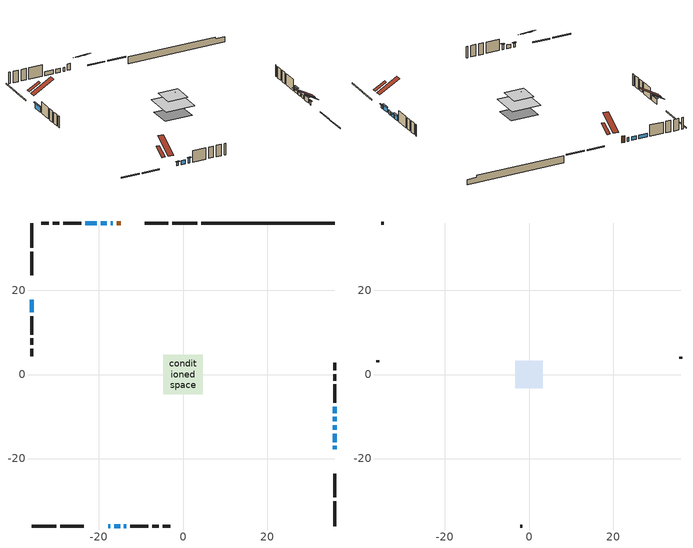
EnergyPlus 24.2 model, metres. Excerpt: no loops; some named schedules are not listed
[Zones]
conditioned space
 floor adiabatic (AdiabaticFloorConstruction): -4.73,-4.73 -4.73,4.73 4.73,4.73 4.73,-4.73 z1.99
 floor foundation (Slab1 construction): -4.42,-3.51 -4.42,3.51 4.42,3.51 4.42,-3.51 z-1.52
 wall outside (RimJoist1 construction): 3.4,36.03 -2.54,36.03 / -36.03,-36.03 -30.09,-36.03 / -36.03,36.03 -36.03,30.09 / 36.03,-36.03 36.03,-30.09 z0.77:1.07
 wall outside (RimJoist2 construction): -3.47,36.03 -9.07,36.03 / -29.16,-36.03 -23.56,-36.03 / -36.03,29.16 -36.03,23.56 / 36.03,-29.16 36.03,-23.56 z0.77:1.07
 wall outside (AdiabaticWallConstruction 1): -14.82,36.03 -15.77,36.03 z0.77:2.8
 wall outside (AdiabaticWallConstruction): -17.81,-36.03 -17.25,-36.03 z0.77:1.94; -16.32,-36.03 -14.97,-36.03 / 36.03,-13.1 36.03,-12.03 / -16.7,36.03 -17.24,36.03 / -18.17,36.03 -19.61,36.03 / -20.53,36.03 -23.24,36.03 z0.77:1.99; 36.03,-17.81 36.03,-16.99 / 36.03,-11.11 36.03,-10.09 z0.77:1.79; 36.03,-16.06 36.03,-14.03 / -14.04,-36.03 -13.48,-36.03 / 36.03,-9.16 36.03,-7.64 z0.77:2.4; -36.03,17.81 -36.03,14.76 z0.77:2.5
 wall outside (Wall1 construction): -24.17,36.03 -28.5,36.03 / -12.55,-36.03 -8.22,-36.03 / -36.03,13.83 -36.03,9.5 / 36.03,-6.71 36.03,-2.38 z0.77:4.43
 wall outside (Wall2 construction): -29.43,36.03 -30.98,36.03 / -7.29,-36.03 -5.74,-36.03 / -36.03,8.57 -36.03,7.02 / 36.03,-1.45 36.03,0.11 z0.77:4.43
 wall outside (Wall3 construction): -31.91,36.03 -33.66,36.03 / -4.81,-36.03 -3.06,-36.03 / -36.03,6.09 -36.03,4.34 / 36.03,1.03 36.03,2.78 z0.77:4.43
 wall foundation (FoundationWall1 construction): 4.33,36.03,-1.52 4.33,36.03,0.77 32.86,36.03,0.77 32.86,36.03,0.15 36.03,36.03,0.15 36.03,36.03,-1.52
 window (WindowConstruction 8): -17.81,-36.03 -17.25,-36.03 z0.77:1.94
 window (WindowConstruction 5): -16.32,-36.03 -14.97,-36.03 z0.77:1.99
 window (WindowConstruction 6): 36.03,-17.81 36.03,-16.99 z0.77:1.78
 window (WindowConstruction 7): 36.03,-16.06 36.03,-14.03 z0.77:2.39
 window (WindowConstruction 10): 36.03,-13.1 36.03,-12.04 z0.77:1.99
 window (WindowConstruction 11): -16.7,36.03 -17.24,36.03 z0.77:1.99
 window (WindowConstruction 9): -14.04,-36.03 -13.48,-36.03 z0.77:2.39
 window (WindowConstruction): -36.03,17.81 -36.03,14.76 z0.77:2.5
 window (WindowConstruction 1): 36.03,-11.11 36.03,-10.09 z0.77:1.78
 window (WindowConstruction 2): 36.03,-9.16 36.03,-7.64 z0.77:2.39
 window (WindowConstruction 3): -18.17,36.03 -19.6,36.03 z0.77:1.99
 window (WindowConstruction 4): -20.53,36.03 -23.24,36.03 z0.77:1.99
 door (Door): -14.82,36.03 -15.77,36.03 z0.77:2.8
 ceiling adiabatic (AdiabaticFloorConstruction): 4.73,-4.73 4.73,4.73 -4.73,4.73 -4.73,-4.73 z1.99
 roof outside (Roof1 construction): -11.07,36.03,4.43 -11.07,32.35,6.57 -10,32.35,6.57 -10,36.03,4.43; -21.56,-36.03,4.43 -21.56,-32.35,6.57 -22.63,-32.35,6.57 -22.63,-36.03,4.43; -36.03,21.56,4.43 -32.35,21.56,6.57 -32.35,22.63,6.57 -36.03,22.63,4.43; 36.03,-21.56,4.43 32.35,-21.56,6.57 32.35,-22.63,6.57 36.03,-22.63,4.43
attic - vented
 floor to conditioned space (Floor1 construction Reversed): -3.23,-3.23 -3.23,3.23 3.23,3.23 3.23,-3.23 z4.43
 floor to conditioned space (Floor2 construction Reversed): -1.42,-1.42 -1.42,1.42 1.42,1.42 1.42,-1.42 z4.43
 wall outside (Wall4 construction): -34.59,36.03 -35.1,36.03 / -2.13,-36.03 -1.62,-36.03 / -36.03,3.41 -36.03,2.9 / 36.03,3.71 36.03,4.22 z0.77:4.43
 roof outside (Roof2 construction): -13.89,36.03,4.43 -13.89,29.47,8.26 -11.99,29.47,8.26 -11.99,36.03,4.43; -18.73,-36.03,4.43 -18.73,-29.47,8.26 -20.63,-29.47,8.26 -20.63,-36.03,4.43; -36.03,18.73,4.43 -29.47,18.73,8.26 -29.47,20.63,8.26 -36.03,20.63,4.43; 36.03,-18.73,4.43 29.47,-18.73,8.26 29.47,-20.63,8.26 36.03,-20.63,4.43
shading: -17.05,-36.03 -18.01,-36.03 -18.01,-36.44 -17.05,-36.44 z2.14; 36.03,-16.79 36.03,-18.01 36.44,-18.01 36.44,-16.79 z1.99; 36.03,-13.83 36.03,-16.26 36.44,-16.26 36.44,-13.83 z2.6; -13.28,-36.03 -14.24,-36.03 -14.24,-36.44 -13.28,-36.44 z2.6; -36.03,14.56 -36.03,18.01 -36.44,18.01 -36.44,14.56 z2.7; 36.03,-9.89 36.03,-11.31 36.44,-11.31 36.44,-9.89 z1.99; 36.03,-7.44 36.03,-9.36 36.44,-9.36 36.44,-7.44 z2.6
[Building]
Building 1: Terrain=Suburbs
[Site:Location]
Quebec Intl AP_QC: Latitude {deg}=46.8; Longitude {deg}=-71.38; Time Zone {hr}=-5; Elevation {m}=74; Keep Site Location Information=Yes
[Site:GroundTemperature:Shallow]
0.0108218, -2.24938, -2.43038, -1.3578, 2.94801, 7.23376, 10.9493, 13.303, 13.5029, 11.5886, 7.96783, 3.81355
[Site:WaterMainsTemperature]
Calculation Method=Schedule; Temperature Schedule=mains temperature schedule
[Material] Roughness=Rough; Thermal Absorptance=0.9
Name | Thickness {m} | Conductivity {W/m-K} | Density {kg/m3} | Specific Heat {J/kg-K} | Solar Absorptance | Visible Absorptance
asphalt or fiberglass shingles | 0.00635 | 0.162714 | 1121.4 | 1465.45 | 0.4 | 0.4
ceiling loosefill ins | 0.169333 | 0.0480833 | 16.02 | 1046.75 | 0.7 | 0.7
ceiling stud and cavity | 0.1397 | 0.0759208 | 65.682 | 1177.47 | 0.7 | 0.7
ceiling stud and cavity 1 | 0.1397 | 0.0761394 | 65.682 | 1177.47 | 0.7 | 0.7
concrete 4.0 in. | 0.1016 | 1.803125 | 2242.8 | 837.4 | 0.7 | 0.7
concrete 8.0 in. | 0.2032 | 1.803125 | 2242.8 | 837.4 | 0.7 | 0.7
door material | 0.04445 | 0.0451087 | 512.64 | 1214.23 | 0.7 | 0.7
exterior vertical ins | 0.0392557 | 0.029427 | 32.04 | 1214.23 | 0.7 | 0.7
floor covering | 0.0127 | 0.0433444 | 54.468 | 1339.84 | 0.6 | 0.6
floor rigid ins; wall rigid ins 1 | 0.512978 | 0.029427 | 32.04 | 1214.23 | 0.7 | 0.7
floor stud and cavity | 0.1397 | 1.75129 | 37.0049 | 1207.88 | 0.7 | 0.7
furniture material conditioned space 1 | 0.1524 | 0.115458 | 640.8 | 1214.23 | 0.6 | 0.6
gypsum board | 0.0127 | 0.160291 | 801 | 837.4 | 0.6 | 0.6
gypsum board 1 | 0.0127 | 0.160291 | 801 | 837.4 | 0.7 | 0.7
osb sheathing 0.5 in. | 0.0127 | 0.115458 | 512.64 | 1214.23 | 0.7 | 0.7
osb sheathing 0.75 in. | 0.01905 | 0.115458 | 512.64 | 1214.23 | 0.7 | 0.7
osb sheathing 2.0 in. | 0.0508 | 0.115458 | 512.64 | 1214.23 | 0.7 | 0.7
rim joist rigid ins; roof rigid ins; wall rigid ins | 0.051816 | 0.029427 | 32.04 | 1214.23 | 0.7 | 0.7
rim joist stud and cavity | 0.0508 | 0.03503 | 125.044 | 1163.47 | 0.6 | 0.6
rim joist stud and cavity 1 | 0.0508 | 0.0327625 | 125.044 | 1163.47 | 0.6 | 0.6
roof stud and cavity | 0.2032 | 0.155596 | 78.34581 | 1123.46 | 0.7 | 0.7
wall stud and cavity | 0.1397 | 0.120759 | 139.0536 | 1170.24 | 0.7 | 0.7
wall stud and cavity 1 | 0.1397 | 0.125536 | 139.0536 | 1170.24 | 0.7 | 0.7
wall stud and cavity 2 | 0.1397 | 0.149979 | 139.0536 | 1170.24 | 0.7 | 0.7
wall stud and cavity 3 | 0.0889 | 6.9971 | 50.32683 | 1063.81 | 0.6 | 0.6
wall stud and cavity 4 | 0.0889 | 0.380278 | 52.3479 | 1209.89 | 0.7 | 0.7
wall stud and cavity 5 | 0.0889 | 0.391764 | 83.0341 | 1211.67 | 0.7 | 0.7
wood siding | 0.0254 | 0.102417 | 544.68 | 1172.36 | 0.4 | 0.4
wood siding 1 | 0.00254 | 0.102417 | 544.68 | 1172.36 | 0.4 | 0.4
wood siding 2; wood siding 3; wood siding 4 | 0.0254 | 0.102417 | 544.68 | 1172.36 | 0.7 | 0.7
[WindowMaterial:SimpleGlazingSystem]
Name | U-Factor {W/m2-K} | Solar Heat Gain Coefficient
WindowMaterial | 4.05466 | 0.69
WindowMaterial 1 | 4.35673 | 0.67
WindowMaterial 2 | 3.826972 | 0.7
WindowMaterial 3 | 4.08135 | 0.69
WindowMaterial 4 | 4.5407 | 0.66
WindowMaterial 5 | 2.904297 | 0.51
WindowMaterial 6 | 2.89237 | 0.53
WindowMaterial 7 | 7.43988 | 0.7
[Construction]
AdiabaticFloorConstruction: floor stud and cavity, floor rigid ins, osb sheathing 0.75 in., floor covering
AdiabaticWallConstruction: wood siding 3, wall rigid ins 1, wall stud and cavity 4, gypsum board
AdiabaticWallConstruction 1: wood siding 4, wall rigid ins 1, wall stud and cavity 4, gypsum board
Door: door material
Floor1 construction Reversed: gypsum board, ceiling stud and cavity, ceiling loosefill ins
Floor2 construction Reversed: gypsum board, ceiling stud and cavity 1, ceiling loosefill ins
FoundationWall1 construction: concrete 8.0 in., gypsum board 1
furniture construction conditioned space 1: furniture material conditioned space 1
PartitionWallConstruction: gypsum board, wall stud and cavity 5, gypsum board
RimJoist1 construction: wood siding 2, osb sheathing 2.0 in., rim joist stud and cavity
RimJoist2 construction: wood siding 2, rim joist rigid ins, osb sheathing 2.0 in., rim joist stud and cavity 1
Roof1 construction: asphalt or fiberglass shingles, roof rigid ins, osb sheathing 0.75 in., roof stud and cavity, gypsum board
Roof2 construction: asphalt or fiberglass shingles
Slab1 construction: concrete 4.0 in.
Wall1 construction: wood siding, wall rigid ins, osb sheathing 0.5 in., wall stud and cavity, gypsum board
Wall2 construction: wood siding, wall rigid ins, osb sheathing 0.5 in., wall stud and cavity 1, gypsum board
Wall3 construction: wood siding, wall rigid ins, osb sheathing 0.5 in., wall stud and cavity 2, gypsum board
Wall4 construction: wood siding 1, wall stud and cavity 3
WindowConstruction; WindowConstruction 3: WindowMaterial
WindowConstruction 1: WindowMaterial 1
WindowConstruction 10; WindowConstruction 11: WindowMaterial 7
WindowConstruction 2: WindowMaterial 2
WindowConstruction 4; WindowConstruction 5; WindowConstruction 7: WindowMaterial 3
WindowConstruction 6: WindowMaterial 4
WindowConstruction 8: WindowMaterial 5
WindowConstruction 9: WindowMaterial 6
[Zone] Multiplier=1; Part of Total Floor Area=Yes
Name | Volume {m3}
attic - vented | 29.593
conditioned space | 448
[Space]
Name | Zone | Volume {m3}
attic - vented 1 | attic - vented | 29.593
conditioned space 1 | conditioned space | 448
[ZoneInfiltration:EffectiveLeakageArea]
infil attic - vented 1: Zone or Space=attic - vented 1; Schedule=Always On Discrete; Effective Air Leakage Area {cm2}=1842.09; Stack Coefficient=0.000520629; Wind Coefficient=1.54164e-05
[ZoneMixing]
whole house fan mix: Zone or Space=attic - vented; Schedule=Always On Continuous; Design Flow Rate Calculation Method=Flow/Zone; Design Flow Rate {m3/s}=0; Source Zone or Space=conditioned space
[SurfaceProperty:ExposedFoundationPerimeter]
Slab1: Exposed Perimeter Calculation Method=TotalExposedPerimeter; Total Exposed Perimeter {m}=31.7
[InternalMass] Zone or ZoneList=conditioned space; Space or SpaceList=conditioned space 1
Name | Construction | Surface Area {m2}
furniture mass conditioned space 1 | furniture construction conditioned space 1 | 60.5472
partition wall mass | PartitionWallConstruction | 151.368
[Lights]
interior lighting: Zone or ZoneList or Space or SpaceList=conditioned space 1; Schedule=interior lighting schedule; Design Level Calculation Method=LightingLevel; Lighting Level {W}=343.2; Return Air Fraction=0; Fraction Radiant=0.6; Fraction Visible=0.2; Fraction Replaceable=1
[People]
occupants: Zone or ZoneList or Space or SpaceList=conditioned space 1; Number of People Schedule=occupants schedule; Number of People Calculation Method=People; Number of People=3; Fraction Radiant=0.314171; Sensible Heat Fraction=0.56303; Activity Level Schedule=occupants activity schedule; Carbon Dioxide Generation Rate {m3/s-W}=0; Enable ASHRAE 55 Comfort Warnings=No; Mean Radiant Temperature Calculation Type=EnclosureAveraged
[ElectricEquipment] Zone or ZoneList or Space or SpaceList=conditioned space 1; Design Level Calculation Method=EquipmentLevel
Name | Schedule | Design Level {W} | Fraction Latent | Fraction Radiant | Fraction Lost
clothes dryer | clothes dryer schedule | 140.772 | 0.015 | 0.081 | 0.85
clothes washer | clothes washer schedule | 32.1985 | 0.03 | 0.162 | 0.7
cooking range | cooking range schedule | 215.147 | 0.08 | 0.432 | 0.2
dishwasher | dishwasher schedule | 66.8632 | 0.3 | 0.18 | 0.4
fridge | fridge schedule | 72.9452 | 0 | 0.6 | 0
mech vent bath fan 0 | mech vent bath fan 0 schedule | 50.2 | 0 | 0 | 1
mech vent house fan | mech vent house fan schedule | 0 | 0 | 0 | 1
mech vent house fan cfis | mech vent house fan cfis schedule | 0 | 0 | 0 | 0
mech vent range fan 0 | mech vent range fan 0 schedule | 57 | 0 | 0 | 1
misc plug loads | misc plug loads schedule | 494.7 | 0.045 | 0.513 | 0.1
whole house fan | Always On Discrete | 0 | 0 | 0 | 1
[OtherEquipment] Zone or ZoneList or Space or SpaceList=conditioned space 1; Design Level Calculation Method=EquipmentLevel
Name | Fuel Type | Schedule | Design Level {W} | Fraction Latent | Fraction Radiant | Fraction Lost
clothes dryer 1 | Electricity | clothes dryer schedule | 0 | 0.015 | 0.081 | 0.85
cooking range 1 | Electricity | cooking range schedule | 0 | 0.08 | 0.432 | 0.2
general water use latent | None | general water use schedule | 62.594 | 1 | 0 | 0
general water use sensible | None | general water use schedule | -61.6891 | 0 | 0.6 | 0
mech vent house fan latent load | None | Always On Discrete | 0 | 1 | 0 | 0
mech vent house fan sensible load | None | Always On Discrete | 0 | 0 | 0 | 0
water heater energy adjustment1 | Electricity | Always On Discrete | 0.01 | 0 | 0 | 1
[ZoneInfiltration:DesignFlowRate] Zone or ZoneList or Space or SpaceList=conditioned space 1; Schedule=Always On Discrete; Design Flow Rate Calculation Method=Flow/Zone; Design Flow Rate {m3/s}=0
infil flow; natural vent flow; whole house fan flow
[ZoneControl:Thermostat]
conditioned space Thermostat: Zone or ZoneList=conditioned space; Control Type Schedule=conditioned space Thermostat Schedule; Control 1=conditioned space temperature setpoint; Temperature Difference Between Cutout And Setpoint {deltaC}=0
[ZoneHVAC:Baseboard:Convective:Electric]
electric baseboard: Availability Schedule=Always On Discrete; Heating Design Capacity {W}=11691.2; Efficiency=1
[Zone equipment]
conditioned space: electric baseboard
[Foundation:Kiva]
Foundation Kiva 1: Initial Indoor Air Temperature {C}=18; Wall Height Above Grade {m}=0.769986; Wall Depth Below Slab {m}=0.2032; Custom Block Material Name 1=exterior vertical ins; Custom Block Depth 1 {m}=2.28999; Custom Block X Position 1 {m}=0.2159; Custom Block Z Position 1 {m}=0
[Foundation:Kiva:Settings]
Soil Conductivity {W/m-K}=0.849921; Soil Density {kg/m3}=1842.3; Soil Specific Heat {J/kg-K}=418.7; Ground Solar Absorptivity=0.9; Ground Thermal Absorptivity=0.9; Ground Surface Roughness {m}=0.03; Far-Field Width {m}=40; Deep-Ground Boundary Condition=ZeroFlux; Deep-Ground Depth {m}=40; Minimum Cell Dimension {m}=0.2; Maximum Cell Growth Coefficient=3; Simulation Timestep=Timestep
[Exterior:Lights]
exterior lighting: Schedule=exterior lighting schedule; Design Level {W}=75.6
[EnergyManagementSystem:GlobalVariable]
infil_program_Qfan
infil_program_Qinf
natural_vent_program_Qnv
natural_vent_program_Qwhf
[EnergyManagementSystem:Sensor]
Name | Output:Variable or Output:Meter Index Key | Output:Variable or Output:Meter
airflow_gain | infil flow | Infiltration Sensible Heat Gain Energy
airflow_gain_1 | natural vent flow | Infiltration Sensible Heat Gain Energy
airflow_gain_2 | whole house fan flow | Infiltration Sensible Heat Gain Energy
airflow_loss | infil flow | Infiltration Sensible Heat Loss Energy
airflow_loss_1 | natural vent flow | Infiltration Sensible Heat Loss Energy
airflow_loss_2 | whole house fan flow | Infiltration Sensible Heat Loss Energy
clg_load_cond |  | Cooling:EnergyTransfer:Zone:CONDITIONED SPACE
clg_sp_s; clg_sp_s_1 | cooling setpoint | Schedule Value
clothes_dryer_exhaust_0_sch_s | clothes dryer exhaust 0 schedule | Schedule Value
conditioned_space_clg_unmet_s | conditioned space | Zone Cooling Setpoint Not Met Time
conditioned_space_htg_unmet_s | conditioned space | Zone Heating Setpoint Not Met Time
cool_season | cooling season schedule | Schedule Value
fridge_tin_s | conditioned space | Zone Mean Air Temperature
htg_load_cond |  | Heating:EnergyTransfer:Zone:CONDITIONED SPACE
htg_sp_s; htg_sp_s_1 | heating setpoint | Schedule Value
ig_ee_conv | clothes dryer | Electric Equipment Convective Heating Energy
ig_ee_conv_2 | cooking range | Electric Equipment Convective Heating Energy
ig_ee_conv_4 | fridge | Electric Equipment Convective Heating Energy
ig_ee_conv_5 | misc plug loads | Electric Equipment Convective Heating Energy
ig_ee_conv_6 | whole house fan | Electric Equipment Convective Heating Energy
ig_ee_rad | clothes dryer | Electric Equipment Radiant Heating Energy
ig_ee_rad_2 | cooking range | Electric Equipment Radiant Heating Energy
ig_ee_rad_4 | fridge | Electric Equipment Radiant Heating Energy
ig_ee_rad_5 | misc plug loads | Electric Equipment Radiant Heating Energy
ig_ee_rad_6 | whole house fan | Electric Equipment Radiant Heating Energy
ig_lgt_conv | interior lighting | Lights Convective Heating Energy
ig_lgt_rad | interior lighting | Lights Radiant Heating Energy
ig_lgt_vis | interior lighting | Lights Visible Radiation Heating Energy
ig_oe_conv | clothes dryer 1 | Other Equipment Convective Heating Energy
ig_oe_conv_1 | cooking range 1 | Other Equipment Convective Heating Energy
ig_oe_conv_2 | general water use latent | Other Equipment Convective Heating Energy
ig_oe_conv_3 | general water use sensible | Other Equipment Convective Heating Energy
ig_oe_conv_4 | water heater energy adjustment1 | Other Equipment Convective Heating Energy
ig_oe_rad | clothes dryer 1 | Other Equipment Radiant Heating Energy
ig_oe_rad_1 | cooking range 1 | Other Equipment Radiant Heating Energy
ig_oe_rad_2 | general water use latent | Other Equipment Radiant Heating Energy
ig_oe_rad_3 | general water use sensible | Other Equipment Radiant Heating Energy
ig_oe_rad_4 | water heater energy adjustment1 | Other Equipment Radiant Heating Energy
ig_ppl_conv | occupants | People Convective Heating Energy
ig_ppl_rad | occupants | People Radiant Heating Energy
im_conv | furniture mass conditioned space 1 | Surface Inside Face Convection Heat Gain Energy
im_conv_1 | partition wall mass | Surface Inside Face Convection Heat Gain Energy
im_ig | furniture mass conditioned space 1 | Surface Inside Face Internal Gains Radiation Heat Gain Energy
im_ig_1 | partition wall mass | Surface Inside Face Internal Gains Radiation Heat Gain Energy
im_lgt | furniture mass conditioned space 1 | Surface Inside Face Lights Radiation Heat Gain Energy
im_lgt_1 | partition wall mass | Surface Inside Face Lights Radiation Heat Gain Energy
im_sol | furniture mass conditioned space 1 | Surface Inside Face Solar Radiation Heat Gain Energy
im_sol_1 | partition wall mass | Surface Inside Face Solar Radiation Heat Gain Energy
im_surf | furniture mass conditioned space 1 | Surface Inside Face Net Surface Thermal Radiation Heat Gain Energy
im_surf_1 | partition wall mass | Surface Inside Face Net Surface Thermal Radiation Heat Gain Energy
mech_vent_bath_fan_0_sch_s | mech vent bath fan 0 schedule | Schedule Value
mech_vent_range_fan_0_sch_s | mech vent range fan 0 schedule | Schedule Value
mv_conv | mech vent bath fan 0 | Electric Equipment Convective Heating Energy
mv_conv_1 | mech vent house fan | Electric Equipment Convective Heating Energy
mv_conv_2 | mech vent house fan cfis | Electric Equipment Convective Heating Energy
mv_conv_3 | mech vent range fan 0 | Electric Equipment Convective Heating Energy
mv_conv_4 | mech vent house fan latent load | Other Equipment Convective Heating Energy
mv_conv_5 | mech vent house fan sensible load | Other Equipment Convective Heating Energy
mv_rad | mech vent bath fan 0 | Electric Equipment Radiant Heating Energy
mv_rad_1 | mech vent house fan | Electric Equipment Radiant Heating Energy
mv_rad_2 | mech vent house fan cfis | Electric Equipment Radiant Heating Energy
mv_rad_3 | mech vent range fan 0 | Electric Equipment Radiant Heating Energy
mv_rad_4 | mech vent house fan latent load | Other Equipment Radiant Heating Energy
mv_rad_5 | mech vent house fan sensible load | Other Equipment Radiant Heating Energy
natural_vent_s | natural vent schedule | Schedule Value
out_pb_s |  | Site Outdoor Air Barometric Pressure
out_wt_s |  | Site Outdoor Air Humidity Ratio
site_vw_s |  | Site Wind Speed
ss_back_out | Window1 | Surface Window Shortwave from Zone Back Out Window Heat Transfer Rate
ss_back_out_1 | Window11 | Surface Window Shortwave from Zone Back Out Window Heat Transfer Rate
ss_back_out_10 | Window8 | Surface Window Shortwave from Zone Back Out Window Heat Transfer Rate
ss_back_out_11 | Window9 | Surface Window Shortwave from Zone Back Out Window Heat Transfer Rate
ss_back_out_2 | Window12 | Surface Window Shortwave from Zone Back Out Window Heat Transfer Rate
ss_back_out_3 | Window13 | Surface Window Shortwave from Zone Back Out Window Heat Transfer Rate
ss_back_out_4 | Window15 | Surface Window Shortwave from Zone Back Out Window Heat Transfer Rate
ss_back_out_5 | Window17 | Surface Window Shortwave from Zone Back Out Window Heat Transfer Rate
ss_back_out_6 | Window2 | Surface Window Shortwave from Zone Back Out Window Heat Transfer Rate
ss_back_out_7 | Window3 | Surface Window Shortwave from Zone Back Out Window Heat Transfer Rate
ss_back_out_8 | Window6 | Surface Window Shortwave from Zone Back Out Window Heat Transfer Rate
ss_back_out_9 | Window7 | Surface Window Shortwave from Zone Back Out Window Heat Transfer Rate
ss_conv | Door1 | Surface Inside Face Convection Heat Gain Energy
ss_conv_1 | Window1 | Surface Inside Face Convection Heat Gain Energy
ss_conv_10 | Window7 | Surface Inside Face Convection Heat Gain Energy
ss_conv_11 | Window8 | Surface Inside Face Convection Heat Gain Energy
ss_conv_12 | Window9 | Surface Inside Face Convection Heat Gain Energy
ss_conv_2 | Window11 | Surface Inside Face Convection Heat Gain Energy
ss_conv_3 | Window12 | Surface Inside Face Convection Heat Gain Energy
ss_conv_4 | Window13 | Surface Inside Face Convection Heat Gain Energy
ss_conv_5 | Window15 | Surface Inside Face Convection Heat Gain Energy
ss_conv_6 | Window17 | Surface Inside Face Convection Heat Gain Energy
ss_conv_7 | Window2 | Surface Inside Face Convection Heat Gain Energy
ss_conv_8 | Window3 | Surface Inside Face Convection Heat Gain Energy
ss_conv_9 | Window6 | Surface Inside Face Convection Heat Gain Energy
ss_ig | Door1 | Surface Inside Face Internal Gains Radiation Heat Gain Energy
ss_ig_1 | Window1 | Surface Inside Face Internal Gains Radiation Heat Gain Energy
ss_ig_10 | Window7 | Surface Inside Face Internal Gains Radiation Heat Gain Energy
ss_ig_11 | Window8 | Surface Inside Face Internal Gains Radiation Heat Gain Energy
ss_ig_12 | Window9 | Surface Inside Face Internal Gains Radiation Heat Gain Energy
ss_ig_2 | Window11 | Surface Inside Face Internal Gains Radiation Heat Gain Energy
ss_ig_3 | Window12 | Surface Inside Face Internal Gains Radiation Heat Gain Energy
ss_ig_4 | Window13 | Surface Inside Face Internal Gains Radiation Heat Gain Energy
ss_ig_5 | Window15 | Surface Inside Face Internal Gains Radiation Heat Gain Energy
ss_ig_6 | Window17 | Surface Inside Face Internal Gains Radiation Heat Gain Energy
ss_ig_7 | Window2 | Surface Inside Face Internal Gains Radiation Heat Gain Energy
ss_ig_8 | Window3 | Surface Inside Face Internal Gains Radiation Heat Gain Energy
ss_ig_9 | Window6 | Surface Inside Face Internal Gains Radiation Heat Gain Energy
ss_lgt | Door1 | Surface Inside Face Lights Radiation Heat Gain Energy
ss_sol | Door1 | Surface Inside Face Solar Radiation Heat Gain Energy
ss_surf | Door1 | Surface Inside Face Net Surface Thermal Radiation Heat Gain Energy
ss_surf_1 | Window1 | Surface Inside Face Net Surface Thermal Radiation Heat Gain Energy
ss_surf_10 | Window7 | Surface Inside Face Net Surface Thermal Radiation Heat Gain Energy
ss_surf_11 | Window8 | Surface Inside Face Net Surface Thermal Radiation Heat Gain Energy
ss_surf_12 | Window9 | Surface Inside Face Net Surface Thermal Radiation Heat Gain Energy
ss_surf_2 | Window11 | Surface Inside Face Net Surface Thermal Radiation Heat Gain Energy
ss_surf_3 | Window12 | Surface Inside Face Net Surface Thermal Radiation Heat Gain Energy
ss_surf_4 | Window13 | Surface Inside Face Net Surface Thermal Radiation Heat Gain Energy
ss_surf_5 | Window15 | Surface Inside Face Net Surface Thermal Radiation Heat Gain Energy
ss_surf_6 | Window17 | Surface Inside Face Net Surface Thermal Radiation Heat Gain Energy
ss_surf_7 | Window2 | Surface Inside Face Net Surface Thermal Radiation Heat Gain Energy
ss_surf_8 | Window3 | Surface Inside Face Net Surface Thermal Radiation Heat Gain Energy
ss_surf_9 | Window6 | Surface Inside Face Net Surface Thermal Radiation Heat Gain Energy
ss_trans_in | Window1 | Surface Window Transmitted Solar Radiation Rate
ss_trans_in_1 | Window11 | Surface Window Transmitted Solar Radiation Rate
ss_trans_in_10 | Window8 | Surface Window Transmitted Solar Radiation Rate
ss_trans_in_11 | Window9 | Surface Window Transmitted Solar Radiation Rate
ss_trans_in_2 | Window12 | Surface Window Transmitted Solar Radiation Rate
ss_trans_in_3 | Window13 | Surface Window Transmitted Solar Radiation Rate
ss_trans_in_4 | Window15 | Surface Window Transmitted Solar Radiation Rate
ss_trans_in_5 | Window17 | Surface Window Transmitted Solar Radiation Rate
ss_trans_in_6 | Window2 | Surface Window Transmitted Solar Radiation Rate
ss_trans_in_7 | Window3 | Surface Window Transmitted Solar Radiation Rate
ss_trans_in_8 | Window6 | Surface Window Transmitted Solar Radiation Rate
ss_trans_in_9 | Window7 | Surface Window Transmitted Solar Radiation Rate
ss_trans_out | Window1 | Surface Inside Face Initial Transmitted Diffuse Transmitted Out Window Solar Radiation Rate
